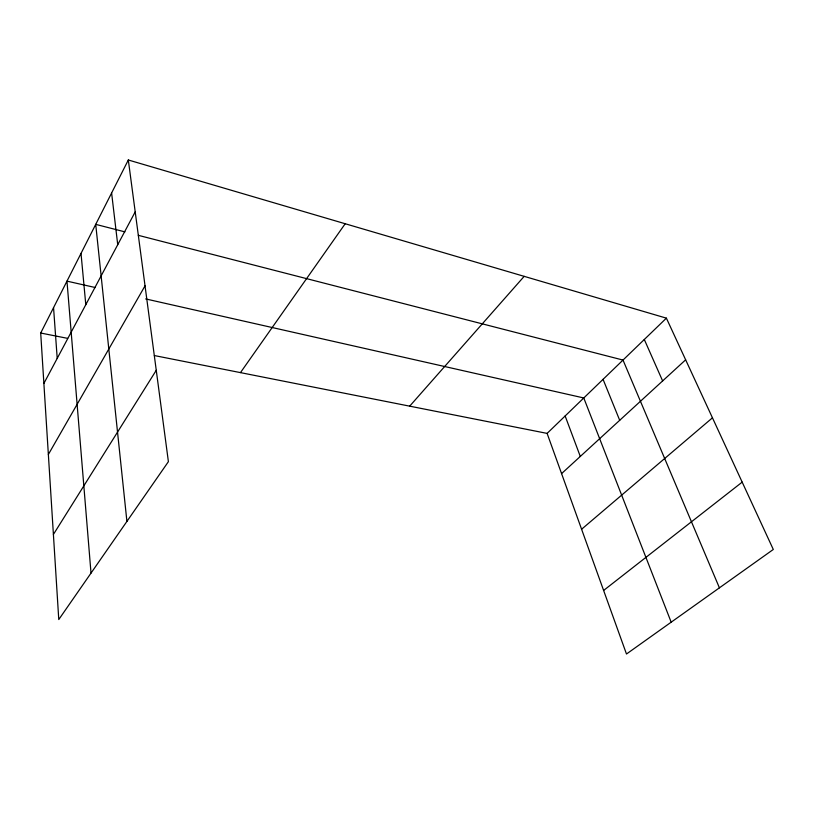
<?xml version="1.0" encoding="UTF-8"?>
<svg xmlns="http://www.w3.org/2000/svg" width="814" height="814" viewBox="0 0 814 814"><rect width="100%" height="100%" fill="white"/><g stroke="black" fill="none" stroke-linecap="round" stroke-linejoin="round"><path stroke-width="1.22" d="M128.317 159.992L168.396 461.66L58.771 619.546L40.7 333.028L128.317 159.992L666.391 318.152L773.3 549.47L626.485 654.008L547.11 433.394L154.355 355.555M43.875 383.435L135.205 211.874M48.362 454.477L145.034 285.846M53.409 534.432L156.257 370.309M240.466 372.619L345.197 223.738M409.696 406.155L524.175 276.353M547.11 433.394L666.391 318.152M561.579 473.606L685.642 359.819M581.593 529.242L712.454 417.826M603.622 590.445L742.175 482.132M40.7 333.028L67.613 338.359M95.319 287.546L66.972 281.135L91.015 573.107M145.655 298.921L583.78 397.965L671.184 622.191M124.929 231.878L95.716 224.359L126.913 521.418M138.309 235.327L623.005 360.063L719.423 587.84M644.301 339.489L662.627 380.932M603.062 379.334L619.698 420.299M565.14 415.974L580.29 456.44M111.61 192.979L117.725 244.699M81.013 253.398L85.796 304.69M53.551 307.651L57.214 358.374"/></g></svg>
